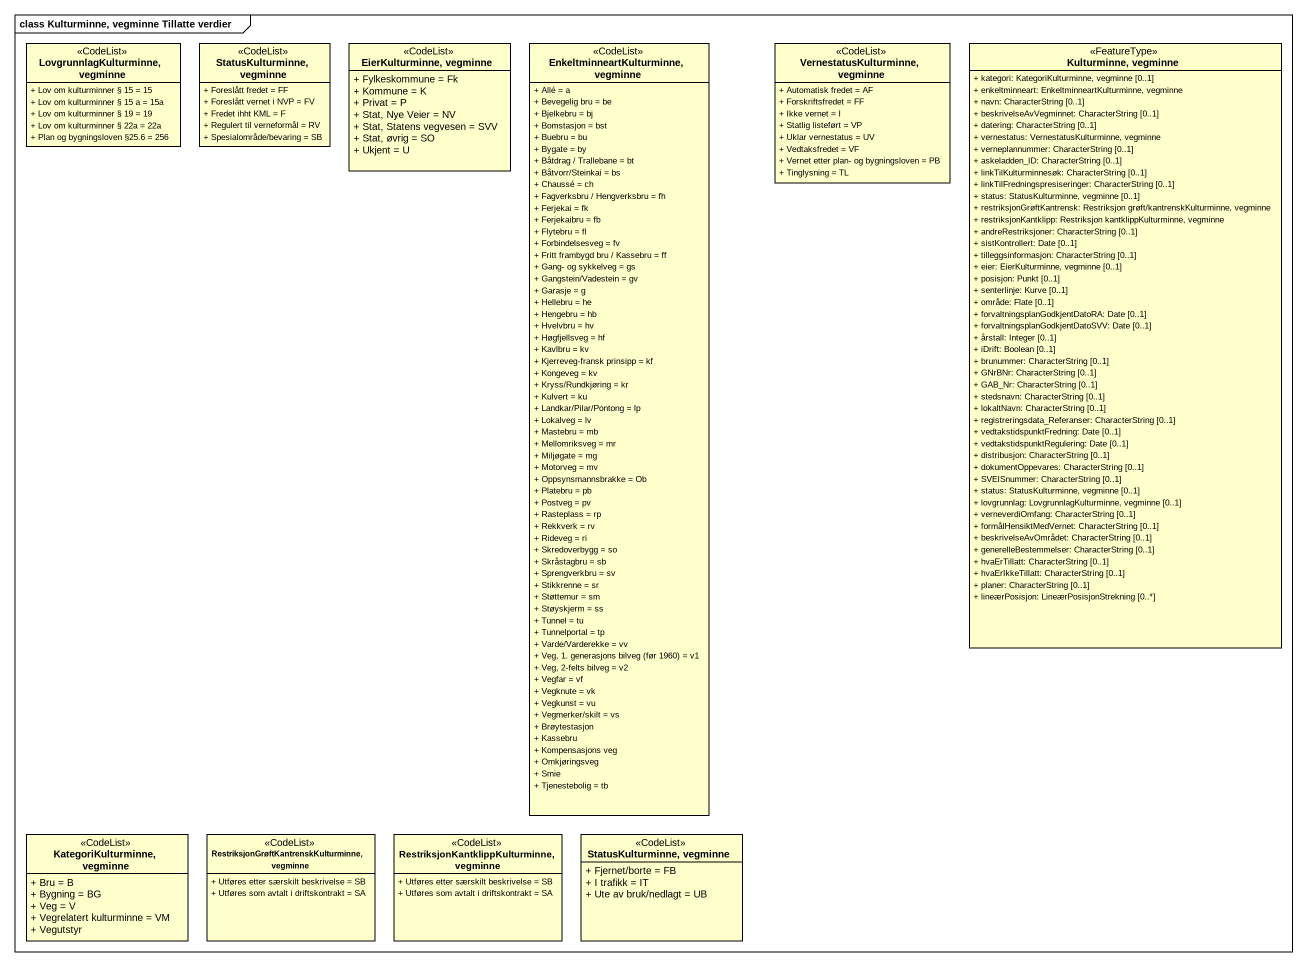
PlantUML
@startuml
mainframe class Kulturminne, vegminne Tillatte verdier
hide circle
hide empty members
skinparam classAttributeIconSize 0
class "LovgrunnlagKulturminne, vegminne" as LovgrunnlagKulturminne <<CodeList>> {
  + Lov om kulturminner § 15 = 15
  + Lov om kulturminner § 15 a = 15a
  + Lov om kulturminner § 19 = 19
  + Lov om kulturminner § 22a = 22a
  + Plan og bygningsloven §25.6 = 256
}
class "StatusKulturminne, vegminne" as StatusKulturminne_vegminne <<CodeList>> {
  + Foreslått fredet = FF
  + Foreslått vernet i NVP = FV
  + Fredet ihht KML = F
  + Regulert til verneformål = RV
  + Spesialområde/bevaring = SB
}
class "EierKulturminne, vegminne" as EierKulturminne_vegminne <<CodeList>> {
  + Fylkeskommune = Fk
  + Kommune = K
  + Privat = P
  + Stat, Nye Veier = NV
  + Stat, Statens vegvesen = SVV
  + Stat, øvrig = SO
  + Ukjent = U
}
class "EnkeltminneartKulturminne, vegminne" as EnkeltminneartKulturminne <<CodeList>> {
  + Allé = a
  + Bevegelig bru = be
  + Bjelkebru = bj
  + Bomstasjon = bst
  + Buebru = bu
  + Bygate = by
  + Båtdrag / Trallebane = bt
  + Båtvorr/Steinkai = bs
  + Chaussé = ch
  + Fagverksbru / Hengverksbru = fh
  + Ferjekai = fk
  + Ferjekaibru = fb
  + Flytebru = fl
  + Forbindelsesveg = fv
  + Fritt frambygd bru / Kassebru = ff
  + Gang- og sykkelveg = gs
  + Gangstein/Vadestein = gv
  + Garasje = g
  + Hellebru = he
  + Hengebru = hb
  + Hvelvbru = hv
  + Høgfjellsveg = hf
  + Kavlbru = kv
  + Kjerreveg-fransk prinsipp = kf
  + Kongeveg = kv
  + Kryss/Rundkjøring = kr
  + Kulvert = ku
  + Landkar/Pilar/Pontong = lp
  + Lokalveg = lv
  + Mastebru = mb
  + Mellomriksveg = mr
  + Miljøgate = mg
  + Motorveg = mv
  + Oppsynsmannsbrakke = Ob
  + Platebru = pb
  + Postveg = pv
  + Rasteplass = rp
  + Rekkverk = rv
  + Rideveg = ri
  + Skredoverbygg = so
  + Skråstagbru = sb
  + Sprengverkbru = sv
  + Stikkrenne = sr
  + Støttemur = sm
  + Støyskjerm = ss
  + Tunnel = tu
  + Tunnelportal = tp
  + Varde/Varderekke = vv
  {field} + Veg, 1. generasjons bilveg (før 1960) = v1
  + Veg, 2-felts bilveg = v2
  + Vegfar = vf
  + Vegknute = vk
  + Vegkunst = vu
  + Vegmerker/skilt = vs
  + Brøytestasjon
  + Kassebru
  + Kompensasjons veg
  + Omkjøringsveg
  + Smie
  + Tjenestebolig = tb
}
class "VernestatusKulturminne, vegminne" as VernestatusKulturminne <<CodeList>> {
  + Automatisk fredet = AF
  + Forskriftsfredet = FF
  + Ikke vernet = I
  + Statlig listeført = VP
  + Uklar vernestatus = UV
  + Vedtaksfredet = VF
  + Vernet etter plan- og bygningsloven = PB
  + Tinglysning = TL
}
class "Kulturminne, vegminne" as Kulturminne_vegminne <<FeatureType>> {
  + kategori: KategoriKulturminne, vegminne [0..1]
  + enkeltminneart: EnkeltminneartKulturminne, vegminne
  + navn: CharacterString [0..1]
  + beskrivelseAvVegminnet: CharacterString [0..1]
  + datering: CharacterString [0..1]
  + vernestatus: VernestatusKulturminne, vegminne
  + verneplannummer: CharacterString [0..1]
  + askeladden_ID: CharacterString [0..1]
  + linkTilKulturminnesøk: CharacterString [0..1]
  + linkTilFredningspresiseringer: CharacterString [0..1]
  + status: StatusKulturminne, vegminne [0..1]
  + restriksjonGrøftKantrensk: Restriksjon grøft/kantrenskKulturminne, vegminne
  + restriksjonKantklipp: Restriksjon kantklippKulturminne, vegminne
  + andreRestriksjoner: CharacterString [0..1]
  + sistKontrollert: Date [0..1]
  + tilleggsinformasjon: CharacterString [0..1]
  + eier: EierKulturminne, vegminne [0..1]
  + posisjon: Punkt [0..1]
  + senterlinje: Kurve [0..1]
  + område: Flate [0..1]
  + forvaltningsplanGodkjentDatoRA: Date [0..1]
  + forvaltningsplanGodkjentDatoSVV: Date [0..1]
  + årstall: Integer [0..1]
  + iDrift: Boolean [0..1]
  + brunummer: CharacterString [0..1]
  + GNrBNr: CharacterString [0..1]
  + GAB_Nr: CharacterString [0..1]
  + stedsnavn: CharacterString [0..1]
  + lokaltNavn: CharacterString [0..1]
  + registreringsdata_Referanser: CharacterString [0..1]
  + vedtakstidspunktFredning: Date [0..1]
  + vedtakstidspunktRegulering: Date [0..1]
  + distribusjon: CharacterString [0..1]
  + dokumentOppevares: CharacterString [0..1]
  + SVEISnummer: CharacterString [0..1]
  + status: StatusKulturminne, vegminne [0..1]
  + lovgrunnlag: LovgrunnlagKulturminne, vegminne [0..1]
  + verneverdiOmfang: CharacterString [0..1]
  + formålHensiktMedVernet: CharacterString [0..1]
  + beskrivelseAvOmrådet: CharacterString [0..1]
  + generelleBestemmelser: CharacterString [0..1]
  + hvaErTillatt: CharacterString [0..1]
  + hvaErIkkeTillatt: CharacterString [0..1]
  + planer: CharacterString [0..1]
  + lineærPosisjon: LineærPosisjonStrekning [0..*]
}
class "KategoriKulturminne, vegminne" as KategoriKulturminne_vegminne <<CodeList>> {
  + Bru = B
  + Bygning = BG
  + Veg = V
  + Vegrelatert kulturminne = VM
  + Vegutstyr
}
class "RestriksjonGrøftKantrenskKulturminne, vegminne" as RestriksjonGrøftKantrenskKul <<CodeList>> {
  + Utføres etter særskilt beskrivelse = SB
  + Utføres som avtalt i driftskontrakt = SA
}
class "RestriksjonKantklippKulturminne, vegminne" as RestriksjonKantklippKulturmi <<CodeList>> {
  + Utføres etter særskilt beskrivelse = SB
  + Utføres som avtalt i driftskontrakt = SA
}
class "StatusKulturminne, vegminne" as StatusKulturminne_vegminne_2 <<CodeList>> {
  + Fjernet/borte = FB
  + I trafikk = IT
  + Ute av bruk/nedlagt = UB
}
@enduml
